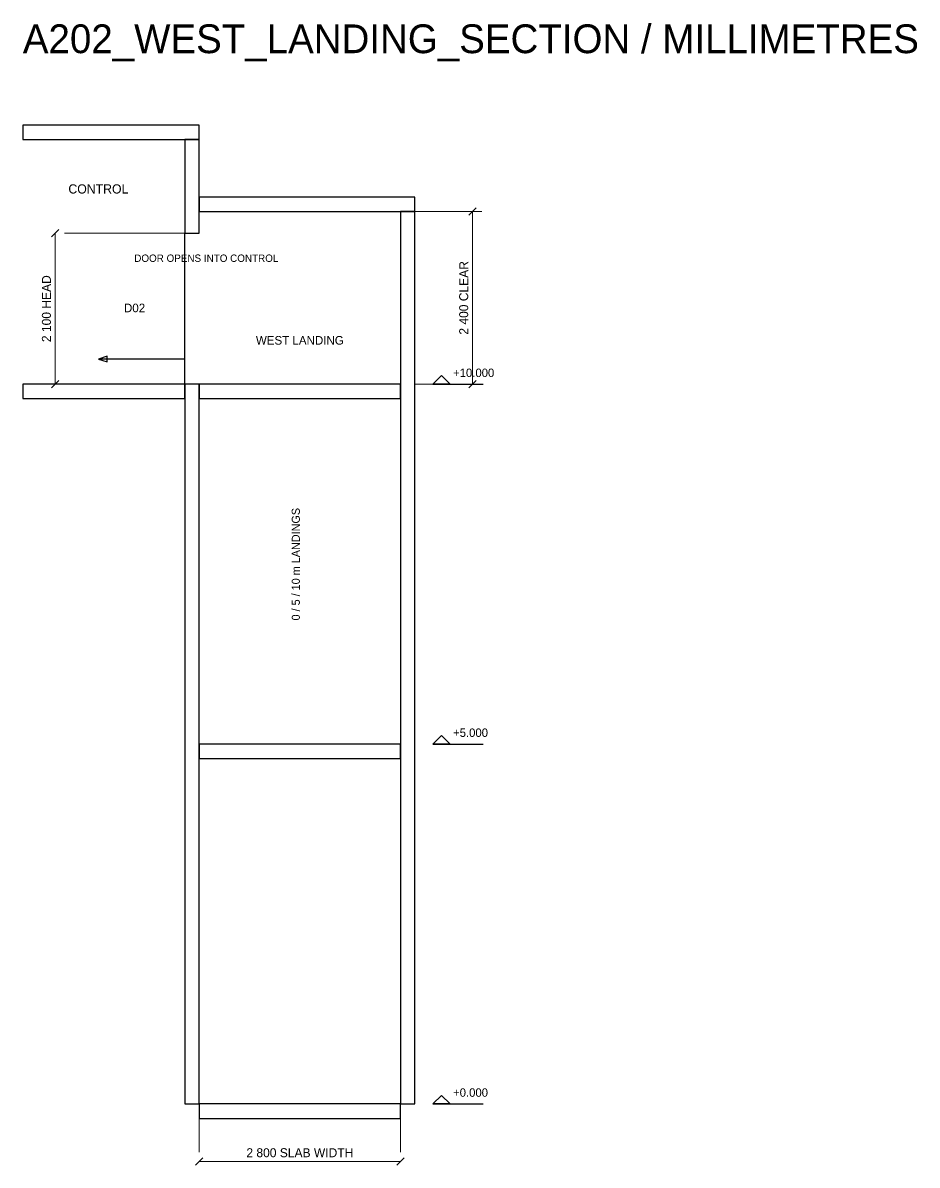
# Model space of a CAD drawing. Header units: millimetres. Extents: x -14174 to 142128, y -12275 to 248951.
# Drawn here: x 950 to 13380, y 179150 to 195021 of the extents above; entities that cross this region are included whole.
import ezdxf
from ezdxf.enums import TextEntityAlignment as Align

# ---------------------------------------------------------------- set-up
doc = ezdxf.new("R2010")
doc.units = ezdxf.units.MM
for name, color, linetype, lineweight in [('A-ANNO', 7, 'Continuous', 18), ('A-DIMS', 8, 'Continuous', 13), ('A-OUTLINE', 7, 'Continuous', 25), ('A-ROUTE', 30, 'Continuous', 25)]:
    doc.layers.add(name, color=color, linetype=linetype, lineweight=lineweight)

# ---------------------------------------------------------------- blocks, each defined once
blk = doc.blocks.new('A202_WEST_LANDING_SECTION')
at = {"layer": 'A-DIMS'}
for p, q in [((6400, 12400), (7330, 12400)), ((7150, 12350), (7250, 12450)), ((7200, 10000), (7200, 12400)), ((1350, 12050), (1450, 12150)), ((1400, 10000), (1400, 12100)), ((3200, 12100), (1530, 12100)), ((1350, 9950), (1450, 10050)), ((3200, 10000), (1530, 10000)), ((6400, 10000), (7330, 10000)), ((7150, 9950), (7250, 10050)), ((3400, 0), (3400, -670)), ((6200, 0), (6200, -670)), ((3350, -850), (3450, -750)), ((6150, -850), (6250, -750)), ((3400, -800), (6200, -800))]:
    blk.add_line(p, q, dxfattribs=at)
at = {"layer": 'A-OUTLINE'}
for p, q in [((3200, 10000), (3200, 12100)), ((6650, 10000), (7350, 10000)), ((6650, 5000), (7350, 5000)), ((6650, 0), (7350, 0))]:
    blk.add_line(p, q, dxfattribs=at)
for points in [[(950, 13400), (3400, 13400), (3400, 13600), (950, 13600)], [(3200, 12100), (3400, 12100), (3400, 13400), (3200, 13400)], [(3400, 12400), (6400, 12400), (6400, 12600), (3400, 12600)], [(6200, 0), (6400, 0), (6400, 12400), (6200, 12400)], [(950, 9800), (3200, 9800), (3200, 10000), (950, 10000)], [(3200, 0), (3400, 0), (3400, 10000), (3200, 10000)], [(3400, 9800), (6200, 9800), (6200, 10000), (3400, 10000)], [(6650, 10000), (6770, 10120), (6890, 10000)], [(6650, 5000), (6770, 5120), (6890, 5000)], [(3400, 4800), (6200, 4800), (6200, 5000), (3400, 5000)], [(3400, -200), (6200, -200), (6200, 0), (3400, 0)], [(6650, 0), (6770, 120), (6890, 0)]]:
    blk.add_lwpolyline(points, close=True, dxfattribs=at)
at = {"layer": 'A-ROUTE'}
blk.add_line((3200, 10350), (2000, 10350), dxfattribs=at)
blk.add_lwpolyline([(2000, 10350), (2120, 10310), (2120, 10390)], close=True, dxfattribs=at)
at = {"layer": 'A-ANNO'}
for s, height, p in [('CONTROL', 127.5, (2000, 12650)), ('DOOR OPENS INTO CONTROL', 102.5, (3500, 11700)), ('WEST LANDING', 120, (4800, 10550)), ('2 800 SLAB WIDTH', 125, (4800, -740))]:
    blk.add_text(s, height=height, dxfattribs=at).set_placement(p, align=Align.CENTER)
for s, height, p in [('2 400 CLEAR', 125, (7140, 11200)), ('2 100 HEAD', 125, (1340, 11050)), ('0 / 5 / 10 m LANDINGS', 112.5, (4800, 7500))]:
    blk.add_text(s, height=height, rotation=90, dxfattribs=at).set_placement(p, align=Align.CENTER)
blk.add_text('D02', height=120, dxfattribs=at).set_placement((2650, 11000), align=Align.RIGHT)
for s, p in [('+10.000', (6930, 10100)), ('+5.000', (6930, 5100)), ('+0.000', (6930, 100))]:
    blk.add_text(s, height=117.5, dxfattribs=at).set_placement(p)

msp = doc.modelspace()

# ---------------------------------------------------------------- block references
msp.add_blockref('A202_WEST_LANDING_SECTION', (0, 180000))

# ---------------------------------------------------------------- texts
at = {"layer": 'A-ANNO'}
msp.add_text('A202_WEST_LANDING_SECTION / MILLIMETRES', height=400, dxfattribs=at).set_placement((950, 194600))

doc.saveas('drawing.dxf')
